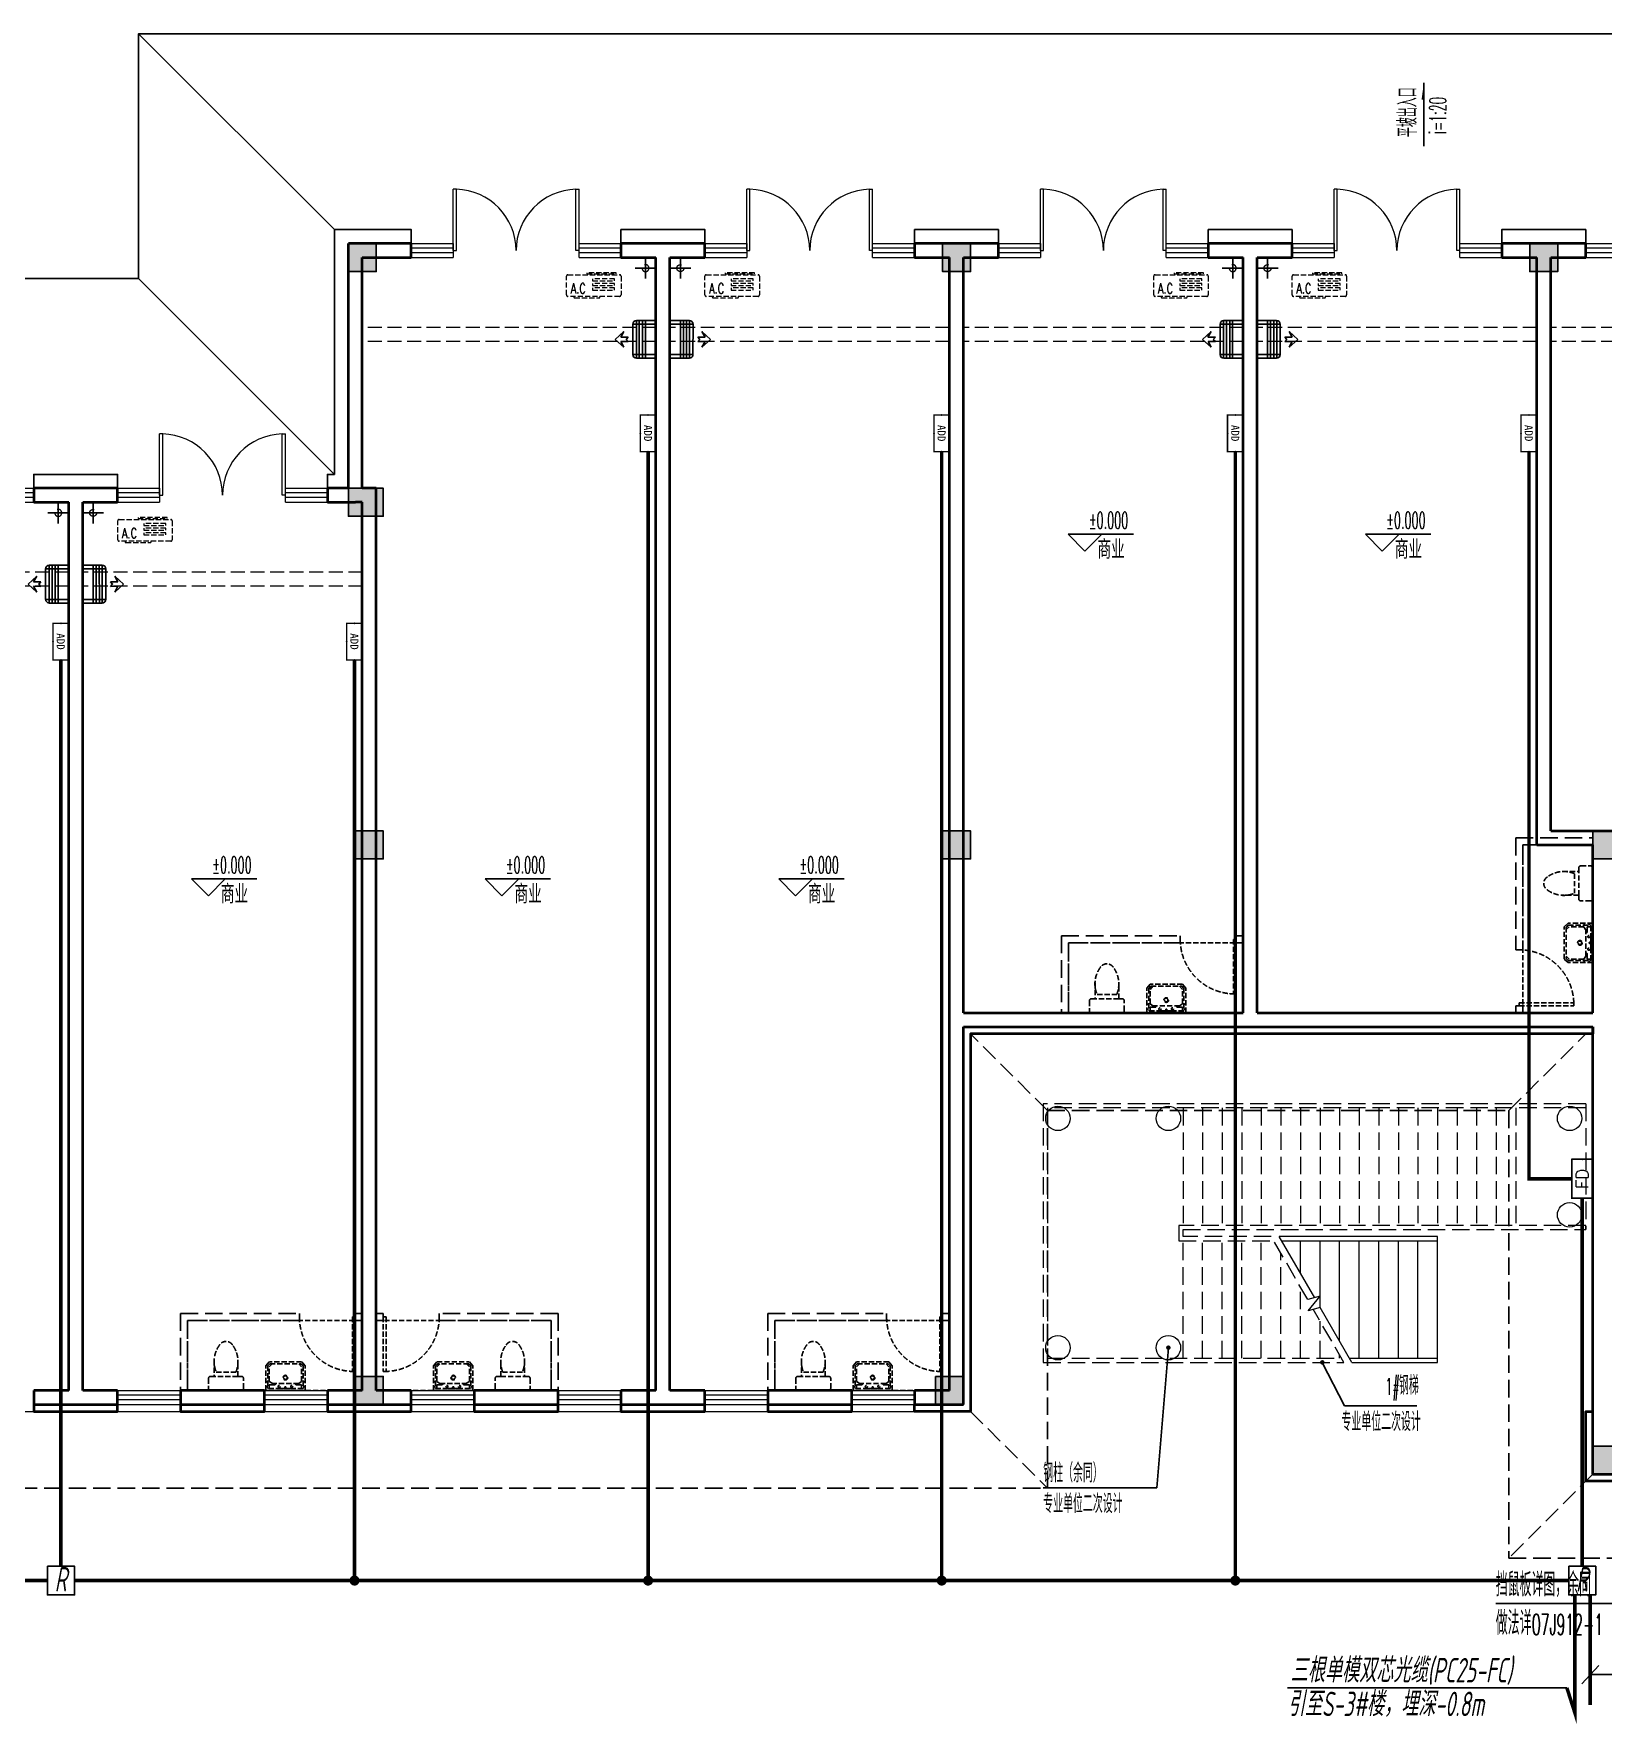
# Model space of a CAD drawing. Extents: x -24105 to 1725648, y 165513 to 982828.
# Drawn here: x 154077 to 176527, y 365276 to 389450 of the extents above; entities that cross this region are included whole.
import ezdxf
from ezdxf.enums import TextEntityAlignment as Align

# ---------------------------------------------------------------- set-up
doc = ezdxf.new("R2010")
doc.units = 0
doc.header["$LTSCALE"] = 1000
doc.header["$MEASUREMENT"] = 0
doc.linetypes.add('__DASH', pattern=[0.35, 0.25, -0.1])
doc.linetypes.add('DASH', pattern=[0.35, 0.25, -0.1])
for name, color, linetype in [('!!DIM-动力', 7, 'Continuous'), ('!!电气', 1, 'Continuous'), ('A-AC', 8, 'Continuous'), ('A-DI-S(箭头)', 8, 'Continuous'), ('A-EQPM-MECH', 8, 'Continuous'), ('DIM-照明', 3, 'Continuous'), ('DIM_ELEV', 8, 'Continuous'), ('DIM_LEAD', 8, 'Continuous'), ('DIM_SYMB', 8, 'Continuous'), ('EQUIP-电视', 3, 'Continuous'), ('EQUIP-箱柜', 3, 'Continuous'), ('PUB_TEXT', 8, 'Continuous'), ('S-COLU-HATCH', 8, 'Continuous'), ('S-COLU-LINE1', 8, 'Continuous'), ('WIRE-控制', 4, 'DASH'), ('卫生间', 8, 'Continuous'), ('平面线脚', 8, 'Continuous'), ('机电标识类', 8, 'Continuous')]:
    doc.layers.add(name, color=color, linetype=linetype)
for name, color, linetype, lineweight in [('E_钢构雨棚', 8, 'Continuous', 18), ('WALL', 8, 'Continuous', 40), ('WINDOW', 8, 'Continuous', 15), ('平面-栏杆', 8, 'Continuous', 15), ('平面-看线', 8, 'Continuous', 15), ('平面-空调预留孔', 8, 'Continuous', 15), ('空调', 8, 'Continuous', 13)]:
    doc.layers.add(name, color=color, linetype=linetype, lineweight=lineweight)
doc.layers.add('审核', color=1, linetype='Continuous', plot=False)
doc.styles.add('_TCH_DIM', font='SIMPLEX.shx', dxfattribs={"width": 0.7, "bigfont": 'GBCBIG.shx'})
doc.styles.add('_TCH_LABEL', font='simhei.ttf')
doc.styles.add('_TEL_DIM', font='SIMPLEX', dxfattribs={"width": 0.8, "height": 3.5, "bigfont": 'HZTXT'})
doc.styles.add('HZTXT', font='gbeitc.shx', dxfattribs={"width": 0.8, "height": 400, "bigfont": 'hztxt.shx'})
doc.styles.get("Standard").update_dxf_attribs({"font": 'gbenor.shx', "bigfont": 'gbcbig.shx'})

# ---------------------------------------------------------------- blocks, each defined once
blk = doc.blocks.new('QER5Y5WE3')
for p, q in [((-194, 188), (-1, 388)), ((72, 389), (-156, 153)), ((292, -73), (-90, 296)), ((321, -43), (-61, 326)), ((360, -17), (-29, 359)), ((389, 14), (0, 389)), ((72, 389), (387, 86)), ((236, 408), (404, 419)), ((326, 383), (236, 408)), ((326, 383), (253, 308)), ((297, 307), (253, 308)), ((299, 264), (297, 307)), ((372, 340), (299, 264)), ((399, 251), (372, 340)), ((399, 251), (404, 419)), ((194, -188), (-194, 188)), ((387, 86), (159, -151)), ((388, 13), (194, -188))]:
    blk.add_line(p, q)
for centre, start, end in [((36, 352), 46.0154, 136.0154), ((351, 49), 316.0154, 46.0154)]:
    blk.add_arc(centre, 51.3, start, end)
blk = doc.blocks.new('GSDFD')
at = {"layer": '机电标识类', "color": 250, "linetype": 'DASH', "ltscale": 400}
for p, q in [((14683876, 6457939), (14683876, 6458239)), ((14683726, 6458089), (14684026, 6458089))]:
    blk.add_line(p, q, dxfattribs=at)
at = {"layer": '空调', "color": 1, "linetype": 'DASH'}
blk.add_circle((14683876, 6458089), 50, dxfattribs=at)
blk = doc.blocks.new('gsergvr')
at = {"layer": '平面-空调预留孔', "linetype": 'DASH', "ltscale": 0.3}
for p, q in [((34075, 17176), (34075, 17166)), ((34448, 17166), (34448, 17176)), ((34085, 17156), (34438, 17156))]:
    blk.add_line(p, q, dxfattribs=at)
blk.add_lwpolyline([(34729, 17176), (33989, 17176, -0.414214), (33969, 17196), (33969, 17466, -0.414214), (33989, 17486), (34729, 17486, -0.414214), (34749, 17466), (34749, 17196, -0.414214)], format="xyb", close=True, dxfattribs=at)
for points in [[(34679, 17515), (34260, 17515), (34260, 17500), (34679, 17500)], [(34658, 17428), (34343, 17428), (34343, 17399), (34658, 17399)], [(34658, 17362), (34343, 17362), (34343, 17333), (34658, 17333)], [(34658, 17296), (34343, 17296), (34343, 17267), (34658, 17267)]]:
    blk.add_lwpolyline(points, close=True, dxfattribs=at)
for centre, start, end in [((34085, 17166), 180, 270), ((34438, 17166), 270, 0)]:
    blk.add_arc(centre, 10, start, end, dxfattribs=at)
at = {"layer": '平面-空调预留孔', "linetype": 'DASH', "ltscale": 0.3, "style": '_TCH_DIM', "width": 0.705882}
blk.add_text('A.C', height=146.9, dxfattribs=at).set_placement((34028, 17216))
blk = doc.blocks.new('1241241')
at = {"layer": '审核', "color": 251, "linetype": '__DASH'}
for p, q in [((1100, 2600), (0, 2600)), ((0, 2500), (0, 2600)), ((1000, 2500), (0, 2500)), ((1000, 2500), (1000, 900)), ((1100, 2600), (1100, 900)), ((1100, 900), (1000, 900)), ((1000, 100), (1000, 100)), ((1100, 100), (1000, 100)), ((1100, 100), (1000, 100)), ((1000, 100), (1000, 0)), ((1100, 100), (1000, 100)), ((1100, 0), (1000, 0)), ((1100, 100), (1100, 100)), ((1100, 100), (1100, 0))]:
    blk.add_line(p, q, dxfattribs=at)
at = {"layer": '审核', "color": 251, "linetype": '__DASH', "ltscale": 0.3}
for p, q in [((170, 2200), (30, 2200)), ((0, 2170), (0, 1730)), ((200, 2119), (200, 2170)), ((200, 1780), (200, 2119)), ((430, 2119), (200, 2119)), ((260, 2089), (260, 1810)), ((30, 1700), (170, 1700)), ((200, 1730), (200, 1780)), ((200, 1780), (430, 1780)), ((0, 1379), (350, 1379)), ((0, 819), (0, 1379)), ((349, 1351), (26, 1351)), ((26, 848), (26, 1351)), ((26, 1331), (79, 1331)), ((51, 1379), (51, 1352)), ((79, 1331), (79, 1253)), ((84, 1248), (100, 1248)), ((100, 909), (100, 1289)), ((101, 1291), (127, 1331)), ((123, 1380), (123, 1352)), ((127, 1331), (335, 1331)), ((335, 1331), (381, 1290)), ((381, 1321), (349, 1351)), ((350, 1379), (410, 1329)), ((381, 1321), (381, 878)), ((410, 869), (410, 1329)), ((26, 1010), (26, 1190)), ((26, 1100), (26, 1010)), ((0, 819), (350, 819)), ((26, 868), (79, 868)), ((349, 848), (26, 848)), ((51, 822), (51, 848)), ((79, 868), (79, 945)), ((84, 950), (100, 950)), ((100, 909), (127, 868)), ((123, 820), (123, 848)), ((127, 868), (335, 868)), ((335, 868), (381, 909)), ((381, 878), (349, 848)), ((350, 819), (410, 869)), ((1100, 900), (1000, 900)), ((270, 100), (270, 140)), ((1050, 140), (270, 140)), ((1050, 100), (270, 100)), ((1100, 100), (1000, 100)), ((1050, 100), (1050, 140))]:
    blk.add_line(p, q, dxfattribs=at)
blk.add_lwpolyline([(1000, 0), (0, 0), (0, 2500), (1000, 2500)], close=True, dxfattribs=at)
for centre, radius in [((44, 1100), 8), ((54, 1190), 15), ((56, 1010), 15), ((182, 1100), 33.1), ((182, 1100), 24.9)]:
    blk.add_circle(centre, radius, dxfattribs=at)
for centre, radius, start, end in [((30, 2170), 30, 90, 180), ((170, 2170), 30, 0, 90), ((413, 1722), 398, 53.3619, 112.5495), ((590, 1950), 110, 303.4509, 56.5491), ((30, 1730), 30, 180, 270), ((170, 1730), 30, 270, 0), ((413, 2177), 398, 247.4505, 306.6381), ((84, 1253), 5, 180, 270), ((105, 1289), 5, 147.2444, 180), ((84, 945), 5, 90, 180), ((1050, 120), 780, 90, 178.5307)]:
    blk.add_arc(centre, radius, start, end, dxfattribs=at)
blk = doc.blocks.new('12141')
at = {"layer": '审核', "color": 251, "linetype": '__DASH'}
for p, q in [((-1100, 2500), (0, 2500)), ((-1100, 2500), (-1100, 900)), ((0, 2500), (0, 2400)), ((-1000, 2400), (0, 2400)), ((-1000, 2400), (-1000, 900)), ((-1000, 900), (-1100, 900)), ((-1100, 100), (-1100, 100)), ((-1000, 100), (-1100, 100)), ((-1000, 100), (-1100, 100)), ((-1100, 100), (-1100, 0)), ((-1000, 100), (-1100, 100)), ((-1000, 0), (-1100, 0)), ((-1000, 100), (-1000, 100)), ((-1000, 100), (-1000, 0))]:
    blk.add_line(p, q, dxfattribs=at)
at = {"layer": '审核', "color": 251, "linetype": '__DASH', "ltscale": 0.3}
for p, q in [((-430, 2019), (-200, 2019)), ((-260, 1989), (-260, 1710)), ((-200, 2019), (-200, 2070)), ((-200, 1680), (-200, 2019)), ((-170, 2100), (-30, 2100)), ((0, 2070), (0, 1630)), ((-200, 1680), (-430, 1680)), ((-200, 1630), (-200, 1680)), ((-30, 1600), (-170, 1600)), ((-350, 1279), (-410, 1229)), ((-410, 769), (-410, 1229)), ((-381, 1221), (-349, 1251)), ((-335, 1231), (-381, 1190)), ((-381, 1221), (-381, 778)), ((0, 1279), (-350, 1279)), ((-349, 1251), (-26, 1251)), ((-127, 1231), (-335, 1231)), ((-101, 1191), (-127, 1231)), ((-123, 1280), (-123, 1252)), ((-26, 1231), (-79, 1231)), ((-79, 1231), (-79, 1153)), ((-51, 1279), (-51, 1252)), ((-26, 748), (-26, 1251)), ((0, 719), (0, 1279)), ((-100, 809), (-100, 1189)), ((-84, 1148), (-100, 1148)), ((-26, 910), (-26, 1090)), ((-26, 1000), (-26, 910)), ((-1100, 900), (-1000, 900)), ((-350, 719), (-410, 769)), ((-335, 768), (-381, 809)), ((-381, 778), (-349, 748)), ((-349, 748), (-26, 748)), ((-127, 768), (-335, 768)), ((-100, 809), (-127, 768)), ((-123, 720), (-123, 748)), ((-84, 850), (-100, 850)), ((-79, 768), (-79, 845)), ((-26, 768), (-79, 768)), ((-51, 722), (-51, 748)), ((0, 719), (-350, 719)), ((-1100, 100), (-1000, 100)), ((-1050, 100), (-1050, 140)), ((-1050, 140), (-270, 140)), ((-1050, 100), (-270, 100)), ((-270, 100), (-270, 140))]:
    blk.add_line(p, q, dxfattribs=at)
blk.add_lwpolyline([(-1000, 0), (0, 0), (0, 2400), (-1000, 2400)], close=True, dxfattribs=at)
for centre, radius in [((-182, 1000), 33.1), ((-182, 1000), 24.9), ((-54, 1090), 15), ((-44, 1000), 8), ((-56, 910), 15)]:
    blk.add_circle(centre, radius, dxfattribs=at)
for centre, radius, start, end in [((-590, 1850), 110, 123.4509, 236.5491), ((-413, 1622), 398, 67.4505, 126.6381), ((-170, 2070), 30, 90, 180), ((-30, 2070), 30, 0, 90), ((-413, 2077), 398, 233.3619, 292.5495), ((-170, 1630), 30, 180, 270), ((-30, 1630), 30, 270, 0), ((-105, 1189), 5, 0, 32.7556), ((-84, 1153), 5, 270, 0), ((-1050, 120), 780, 1.4693, 90), ((-84, 845), 5, 0, 90)]:
    blk.add_arc(centre, radius, start, end, dxfattribs=at)
blk = doc.blocks.new('12431231')
at = {"layer": 'S-COLU-HATCH'}
h = blk.add_hatch(color=256, dxfattribs=at)
h.dxf.hatch_style = 1
h.paths.add_polyline_path([(-34000, 17600), (-33600, 17600), (-33600, 17200), (-34000, 17200)])
h = blk.add_hatch(color=256, dxfattribs=at)
h.dxf.hatch_style = 1
h.paths.add_polyline_path([(-25500, 17600), (-25100, 17600), (-25100, 17200), (-25500, 17200)])
h = blk.add_hatch(color=256, dxfattribs=at)
h.dxf.hatch_style = 1
h.paths.add_polyline_path([(-17100, 17600), (-16700, 17600), (-16700, 17200), (-17100, 17200)])
h = blk.add_hatch(color=256, dxfattribs=at)
h.dxf.hatch_style = 1
h.paths.add_polyline_path([(-34000, 14100), (-33500, 14100), (-33500, 13700), (-34000, 13700)])
h = blk.add_hatch(color=256, dxfattribs=at)
h.dxf.hatch_style = 1
h.paths.add_polyline_path([(-33900, 9200), (-33500, 9200), (-33500, 8800), (-33900, 8800)])
h = blk.add_hatch(color=256, dxfattribs=at)
h.dxf.hatch_style = 1
h.paths.add_polyline_path([(-25500, 9200), (-25100, 9200), (-25100, 8800), (-25500, 8800)])
h = blk.add_hatch(color=256, dxfattribs=at)
h.dxf.hatch_style = 1
h.paths.add_polyline_path([(-16200, 9200), (-15800, 9200), (-15800, 8800), (-16200, 8800)])
h = blk.add_hatch(color=256, dxfattribs=at)
h.dxf.hatch_style = 1
h.paths.add_polyline_path([(-33900, 1400), (-33500, 1400), (-33500, 1000), (-33900, 1000)])
h = blk.add_hatch(color=256, dxfattribs=at)
h.dxf.hatch_style = 1
h.paths.add_polyline_path([(-25600, 1400), (-25200, 1400), (-25200, 1000), (-25600, 1000)])
h = blk.add_hatch(color=256, dxfattribs=at)
h.dxf.hatch_style = 1
h.paths.add_polyline_path([(-16200, 400), (-15800, 400), (-15800, 0), (-16200, 0)])
at = {"layer": 'S-COLU-LINE1'}
for points in [[(-34000, 17600), (-33600, 17600), (-33600, 17200), (-34000, 17200)], [(-25500, 17600), (-25100, 17600), (-25100, 17200), (-25500, 17200)], [(-17100, 17600), (-16700, 17600), (-16700, 17200), (-17100, 17200)], [(-34000, 14100), (-33500, 14100), (-33500, 13700), (-34000, 13700)], [(-33900, 9200), (-33500, 9200), (-33500, 8800), (-33900, 8800)], [(-25500, 9200), (-25100, 9200), (-25100, 8800), (-25500, 8800)], [(-16200, 9200), (-15800, 9200), (-15800, 8800), (-16200, 8800)], [(-33900, 1400), (-33500, 1400), (-33500, 1000), (-33900, 1000)], [(-25600, 1400), (-25200, 1400), (-25200, 1000), (-25600, 1000)], [(-16200, 400), (-15800, 400), (-15800, 0), (-16200, 0)]]:
    blk.add_lwpolyline(points, close=True, dxfattribs=at)
blk = doc.blocks.new('$WINLIB2D$00000001')
at = {"color": 0}
for points in [[(-0.5, 0.5), (-0.5, -0.5)], [(-0.5, 0.5), (0.5, 0.5)], [(0.5, -0.5), (0.5, 0.5)], [(0.5, 0.167), (-0.5, 0.167)], [(0.5, -0.167), (-0.5, -0.167)], [(-0.5, -0.5), (0.5, -0.5)]]:
    blk.add_lwpolyline(points, dxfattribs=at)
blk = doc.blocks.new('$DorLib2D$00000002')
for p, q in [((-0.5, 0), (-0.5, 0.4875)), ((-0.475, 0.4875), (-0.5, 0.4875)), ((-0.475, 0), (-0.475, 0.4875)), ((0.475, 0), (0.475, 0.4875)), ((0.475, 0.4875), (0.5, 0.4875)), ((0.5, 0), (0.5, 0.4875)), ((-0.5, 0), (-0.475, 0)), ((0.5, 0), (0.475, 0))]:
    blk.add_line(p, q)
at = {"lineweight": 13}
for centre, start, end in [((-0.4875, 0), 0, 88.53072), ((0.4875, 0), 91.46928, 180)]:
    blk.add_arc(centre, 0.4875, start, end, dxfattribs=at)
blk = doc.blocks.new('ASDASFDAHHH')
at = {"layer": 'DIM_SYMB'}
blk.add_hatch(color=8, dxfattribs=at).paths.add_polyline_path([(1520392.6, 1157356.4), (1520392.6, 1157116.4), (1520360.6, 1157116.4)])
at = {"layer": 'A-DI-S(箭头)', "color": 8}
blk.add_lwpolyline([(1520587.9, 1139956.1, 0, 0, 0), (1519147.9, 1139956.1, 64, 0, 0), (1518907.9, 1139956.1, 0, 0, 0)], format="xyseb", dxfattribs=at)
at = {"layer": 'A-EQPM-MECH', "color": 8}
for points in [[(1484007.9, 1151756.1), (1484007.9, 1154556.1), (1502007.9, 1154556.1), (1502007.9, 1158056.1), (1539007.9, 1158056.1), (1539007.9, 1155256.1)], [(1502007.9, 1158056.1), (1504807.9, 1155256.1)], [(1502007.9, 1154556.1), (1504807.9, 1151756.1)]]:
    blk.add_lwpolyline(points, dxfattribs=at)
at = {"layer": 'DIM_ELEV', "color": 8}
for p, q in [((1515544.9, 1150659.4), (1515304.9, 1150899.4)), ((1515304.9, 1150899.4), (1516240.2, 1150899.4)), ((1515544.9, 1150659.4), (1515784.9, 1150899.4)), ((1519798.7, 1150659.4), (1519558.7, 1150899.4)), ((1519558.7, 1150899.4), (1520494, 1150899.4)), ((1519798.7, 1150659.4), (1520038.7, 1150899.4)), ((1503005.2, 1145730.6), (1502765.2, 1145970.6)), ((1502765.2, 1145970.6), (1503700.5, 1145970.6)), ((1503005.2, 1145730.6), (1503245.2, 1145970.6)), ((1507205.2, 1145730.6), (1506965.2, 1145970.6)), ((1506965.2, 1145970.6), (1507900.5, 1145970.6)), ((1507205.2, 1145730.6), (1507445.2, 1145970.6)), ((1511405.2, 1145730.6), (1511165.2, 1145970.6)), ((1511165.2, 1145970.6), (1512100.5, 1145970.6)), ((1511405.2, 1145730.6), (1511645.2, 1145970.6))]:
    blk.add_line(p, q, dxfattribs=at)
at = {"layer": 'DIM_LEAD', "color": 8}
for p, q in [((1516737.9, 1139266.1), (1516575, 1137260.9)), ((1518940.4, 1139056.1), (1519258.7, 1138433.3)), ((1519258.7, 1138433.3), (1520290.8, 1138433.3)), ((1516575, 1137260.9), (1514948.6, 1137260.9)), ((1524277, 1135609.3), (1521421.6, 1135609.3))]:
    blk.add_line(p, q, dxfattribs=at)
at = {"layer": 'DIM_LEAD', "color": 8, "const_width": 32}
for points in [[(1516739.2, 1139282.1, 1), (1516736.7, 1139250.2, 1)], [(1518933.1, 1139070.4, 1), (1518947.7, 1139041.9, 1)]]:
    blk.add_lwpolyline(points, format="xyb", close=True, dxfattribs=at)
at = {"layer": 'DIM_SYMB', "color": 8}
blk.add_lwpolyline([(1520392.6, 1156448.2), (1520392.6, 1157356.4)], dxfattribs=at)
at = {"layer": 'E_钢构雨棚', "color": 8}
for centre in [(1515157.9, 1142546.1), (1516737.9, 1142546.1), (1522477.9, 1142546.1), (1522477.9, 1141166.1), (1515157.9, 1139266.1), (1516737.9, 1139266.1)]:
    blk.add_circle(centre, 175, dxfattribs=at)
at = {"layer": 'WALL', "color": 8}
for p, q in [((1505007.9, 1151556.1), (1505007.9, 1155056.1)), ((1505907.9, 1155056.1), (1505007.9, 1155056.1)), ((1505907.9, 1154856.1), (1505907.9, 1155056.1)), ((1509507.9, 1155056.1), (1508907.9, 1155056.1)), ((1508907.9, 1155056.1), (1508907.9, 1154856.1)), ((1510107.9, 1155056.1), (1509507.9, 1155056.1)), ((1510107.9, 1154856.1), (1510107.9, 1155056.1)), ((1513707.9, 1155056.1), (1513107.9, 1155056.1)), ((1513107.9, 1155056.1), (1513107.9, 1154856.1)), ((1514307.9, 1155056.1), (1513707.9, 1155056.1)), ((1514307.9, 1154856.1), (1514307.9, 1155056.1)), ((1517907.9, 1155056.1), (1517307.9, 1155056.1)), ((1517307.9, 1155056.1), (1517307.9, 1154856.1)), ((1518507.9, 1155056.1), (1517907.9, 1155056.1)), ((1518507.9, 1154856.1), (1518507.9, 1155056.1)), ((1522107.9, 1155056.1), (1521507.9, 1155056.1)), ((1521507.9, 1155056.1), (1521507.9, 1154856.1)), ((1522707.9, 1155056.1), (1522107.9, 1155056.1)), ((1522707.9, 1154856.1), (1522707.9, 1155056.1)), ((1505207.9, 1151556.1), (1505207.9, 1154856.1)), ((1505207.9, 1154856.1), (1505907.9, 1154856.1)), ((1508907.9, 1154856.1), (1509407.9, 1154856.1)), ((1509407.9, 1138656.1), (1509407.9, 1154856.1)), ((1509607.9, 1138656.1), (1509607.9, 1154856.1)), ((1509607.9, 1154856.1), (1510107.9, 1154856.1)), ((1513107.9, 1154856.1), (1513607.9, 1154856.1)), ((1513607.9, 1143956.1), (1513607.9, 1154856.1)), ((1513807.9, 1154856.1), (1514307.9, 1154856.1)), ((1513807.9, 1144056.1), (1513807.9, 1154856.1)), ((1517307.9, 1154856.1), (1517807.9, 1154856.1)), ((1517807.9, 1144056.1), (1517807.9, 1154856.1)), ((1518007.9, 1154856.1), (1518507.9, 1154856.1)), ((1518007.9, 1144056.1), (1518007.9, 1154856.1)), ((1521507.9, 1154856.1), (1522007.9, 1154856.1)), ((1522007.9, 1146456.1), (1522007.9, 1154856.1)), ((1522207.9, 1154856.1), (1522707.9, 1154856.1)), ((1522207.9, 1146656.1), (1522207.9, 1154856.1)), ((1501107.9, 1151556.1), (1500507.9, 1151556.1)), ((1500507.9, 1151556.1), (1500507.9, 1151356.1)), ((1501707.9, 1151556.1), (1501107.9, 1151556.1)), ((1501707.9, 1151356.1), (1501707.9, 1151556.1)), ((1505007.9, 1151556.1), (1504707.9, 1151556.1)), ((1504707.9, 1151556.1), (1504707.9, 1151356.1)), ((1505407.9, 1151556.1), (1505207.9, 1151556.1)), ((1505407.9, 1138656.1), (1505407.9, 1151556.1)), ((1500507.9, 1151356.1), (1501007.9, 1151356.1)), ((1501007.9, 1138656.1), (1501007.9, 1151356.1)), ((1501207.9, 1138656.1), (1501207.9, 1151356.1)), ((1501207.9, 1151356.1), (1501707.9, 1151356.1)), ((1504707.9, 1151356.1), (1505107.9, 1151356.1)), ((1505207.9, 1151356.1), (1505107.9, 1151356.1)), ((1505207.9, 1138656.1), (1505207.9, 1151356.1)), ((1522207.9, 1146656.1), (1522907.9, 1146656.1)), ((1522907.9, 1146656.1), (1526207.9, 1146656.1)), ((1522007.9, 1146456.1), (1522807.9, 1146456.1)), ((1522807.9, 1144056.1), (1522807.9, 1146456.1)), ((1513607.9, 1138656.1), (1513607.9, 1143956.1)), ((1513807.9, 1144056.1), (1517807.9, 1144056.1)), ((1518007.9, 1144056.1), (1522807.9, 1144056.1)), ((1513807.9, 1138456.1), (1513807.9, 1143856.1)), ((1513807.9, 1143856.1), (1517907.9, 1143856.1)), ((1517907.9, 1143856.1), (1522807.9, 1143856.1)), ((1522807.9, 1137456.1), (1522807.9, 1143856.1)), ((1501007.9, 1138656.1), (1500507.9, 1138656.1)), ((1500507.9, 1138656.1), (1500507.9, 1138456.1)), ((1501707.9, 1138656.1), (1501207.9, 1138656.1)), ((1501707.9, 1138456.1), (1501707.9, 1138656.1)), ((1503807.9, 1138656.1), (1502607.9, 1138656.1)), ((1502607.9, 1138656.1), (1502607.9, 1138456.1)), ((1503807.9, 1138456.1), (1503807.9, 1138656.1)), ((1505207.9, 1138656.1), (1504707.9, 1138656.1)), ((1504707.9, 1138656.1), (1504707.9, 1138456.1)), ((1505907.9, 1138656.1), (1505407.9, 1138656.1)), ((1505907.9, 1138456.1), (1505907.9, 1138656.1)), ((1508007.9, 1138656.1), (1506807.9, 1138656.1)), ((1506807.9, 1138656.1), (1506807.9, 1138456.1)), ((1508007.9, 1138456.1), (1508007.9, 1138656.1)), ((1509407.9, 1138656.1), (1508907.9, 1138656.1)), ((1508907.9, 1138656.1), (1508907.9, 1138456.1)), ((1510107.9, 1138656.1), (1509607.9, 1138656.1)), ((1510107.9, 1138456.1), (1510107.9, 1138656.1)), ((1512207.9, 1138656.1), (1511007.9, 1138656.1)), ((1511007.9, 1138656.1), (1511007.9, 1138456.1)), ((1512207.9, 1138456.1), (1512207.9, 1138656.1)), ((1513607.9, 1138656.1), (1513107.9, 1138656.1)), ((1513107.9, 1138656.1), (1513107.9, 1138456.1)), ((1500507.9, 1138456.1), (1501107.9, 1138456.1)), ((1501107.9, 1138456.1), (1501707.9, 1138456.1)), ((1502607.9, 1138456.1), (1503807.9, 1138456.1)), ((1504707.9, 1138456.1), (1505307.9, 1138456.1)), ((1505307.9, 1138456.1), (1505907.9, 1138456.1)), ((1506807.9, 1138456.1), (1508007.9, 1138456.1)), ((1508907.9, 1138456.1), (1509507.9, 1138456.1)), ((1509507.9, 1138456.1), (1510107.9, 1138456.1)), ((1511007.9, 1138456.1), (1512207.9, 1138456.1)), ((1513107.9, 1138456.1), (1513807.9, 1138456.1)), ((1522807.9, 1137456.1), (1524207.9, 1137456.1))]:
    blk.add_line(p, q, dxfattribs=at)
for points in [[(1522807.9, 1143856.1), (1522807.9, 1143756.1), (1513907.9, 1143756.1), (1513907.9, 1138356.1), (1513107.9, 1138356.1), (1513107.9, 1138456.1)], [(1500507.9, 1138456.1), (1500507.9, 1138356.1), (1501707.9, 1138356.1), (1501707.9, 1138456.1)], [(1502607.9, 1138456.1), (1502607.9, 1138356.1), (1503807.9, 1138356.1), (1503807.9, 1138456.1)], [(1504707.9, 1138456.1), (1504707.9, 1138356.1), (1505907.9, 1138356.1), (1505907.9, 1138456.1)], [(1506807.9, 1138456.1), (1506807.9, 1138356.1), (1508007.9, 1138356.1), (1508007.9, 1138456.1)], [(1508907.9, 1138456.1), (1508907.9, 1138356.1), (1510107.9, 1138356.1), (1510107.9, 1138456.1)], [(1511007.9, 1138456.1), (1511007.9, 1138356.1), (1512207.9, 1138356.1), (1512207.9, 1138456.1)], [(1523707.9, 1137456.1), (1523707.9, 1137356.1), (1522707.9, 1137356.1), (1522707.9, 1138356.1), (1522807.9, 1138356.1)]]:
    blk.add_lwpolyline(points, dxfattribs=at)
at = {"layer": '卫生间', "color": 8, "linetype": 'DASH'}
for points in [[(1484007.9, 1152756.1), (1482807.9, 1152756.1), (1482807.9, 1137256.1), (1515007.9, 1137256.1), (1515007.9, 1142656.1), (1521607.9, 1142656.1), (1521607.9, 1136256.1), (1523707.9, 1136256.1)], [(1515007.9, 1142656.1), (1513907.9, 1143756.1)], [(1521607.9, 1142656.1), (1522707.9, 1143756.1)], [(1513907.9, 1138356.1), (1515007.9, 1137256.1)], [(1522807.9, 1137456.1), (1521607.9, 1136256.1)]]:
    blk.add_lwpolyline(points, dxfattribs=at)
at = {"layer": '平面-栏杆', "color": 8, "linetype": '__DASH'}
for p, q in [((1516947.9, 1142696.1), (1516947.9, 1141016.1)), ((1517227.9, 1142696.1), (1517227.9, 1141016.1)), ((1517507.9, 1142696.1), (1517507.9, 1141016.1)), ((1517787.9, 1142696.1), (1517787.9, 1141016.1)), ((1518067.9, 1142696.1), (1518067.9, 1141016.1)), ((1518347.9, 1142696.1), (1518347.9, 1141016.1)), ((1518627.9, 1142696.1), (1518627.9, 1141016.1)), ((1518907.9, 1142696.1), (1518907.9, 1141016.1)), ((1519187.9, 1142696.1), (1519187.9, 1141016.1)), ((1519467.9, 1142696.1), (1519467.9, 1141016.1)), ((1519747.9, 1142696.1), (1519747.9, 1141016.1)), ((1520027.9, 1142696.1), (1520027.9, 1141016.1)), ((1520307.9, 1142696.1), (1520307.9, 1141016.1)), ((1520587.9, 1142696.1), (1520587.9, 1141016.1)), ((1520867.9, 1142696.1), (1520867.9, 1141016.1)), ((1521147.9, 1142696.1), (1521147.9, 1141016.1)), ((1521427.9, 1142696.1), (1521427.9, 1141016.1)), ((1521707.9, 1142696.1), (1521707.9, 1141016.1)), ((1516947.9, 1139116.1), (1516947.9, 1140796.1)), ((1517227.9, 1139116.1), (1517227.9, 1140796.1)), ((1517507.9, 1139116.1), (1517507.9, 1140796.1)), ((1517787.9, 1139116.1), (1517787.9, 1140796.1)), ((1518067.9, 1139116.1), (1518067.9, 1140796.1)), ((1518731.2, 1139953.3), (1518209.9, 1140856.1)), ((1518347.9, 1139116.1), (1518347.9, 1140617.1)), ((1518627.9, 1139116.1), (1518627.9, 1140132.1)), ((1519249.2, 1139056.1), (1518811.1, 1139814.9)), ((1518907.9, 1139116.1), (1518907.9, 1139647.1)), ((1519187.9, 1139116.1), (1519187.9, 1139162.2))]:
    blk.add_line(p, q, dxfattribs=at)
at = {"layer": '平面-栏杆', "color": 8}
for p, q in [((1518831.2, 1139980.1), (1518325.4, 1140856.1)), ((1518627.9, 1140332.1), (1518627.9, 1140796.1)), ((1518907.9, 1139840.9), (1518907.9, 1140796.1)), ((1519187.9, 1139362.2), (1519187.9, 1140796.1)), ((1519467.9, 1139116.1), (1519467.9, 1140796.1)), ((1519747.9, 1139116.1), (1519747.9, 1140796.1)), ((1520027.9, 1139116.1), (1520027.9, 1140796.1)), ((1520307.9, 1139116.1), (1520307.9, 1140796.1)), ((1520587.9, 1139056.1), (1520587.9, 1140856.1)), ((1518911.6, 1140001.6), (1518731.2, 1139953.3)), ((1518738.7, 1139795.6), (1518911.6, 1140001.6)), ((1518911.1, 1139841.7), (1518738.7, 1139795.6)), ((1519364.6, 1139056.1), (1518911.1, 1139841.7))]:
    blk.add_line(p, q, dxfattribs=at)
at = {"layer": '平面-栏杆', "color": 8, "linetype": '__DASH'}
for points in [[(1522707.9, 1142756.1), (1514947.9, 1142756.1), (1514947.9, 1139056.1), (1519249.2, 1139056.1)], [(1522707.9, 1142756.1), (1522707.9, 1140956.1)], [(1522707.9, 1142696.1), (1515007.9, 1142696.1), (1515007.9, 1139116.1), (1519214.5, 1139116.1)], [(1518209.9, 1140856.1), (1516947.9, 1140856.1), (1516947.9, 1140956.1), (1522707.9, 1140956.1), (1522707.9, 1141016.1), (1516887.9, 1141016.1), (1516887.9, 1140856.1), (1516887.9, 1140796.1), (1518244.6, 1140796.1)]]:
    blk.add_lwpolyline(points, dxfattribs=at)
at = {"layer": '平面-栏杆', "color": 8}
for points in [[(1520587.9, 1140856.1), (1518325.4, 1140856.1)], [(1518360, 1140796.1), (1520587.9, 1140796.1)], [(1519330, 1139116.1), (1520587.9, 1139116.1)], [(1519364.6, 1139056.1), (1520587.9, 1139056.1)]]:
    blk.add_lwpolyline(points, dxfattribs=at)
at = {"layer": '平面-看线', "color": 8, "linetype": 'DASH', "ltscale": 0.8}
for points in [[(1509407.9, 1153856.6), (1505207.9, 1153856.6)], [(1513607.9, 1153856.6), (1509607.9, 1153856.6)], [(1517807.9, 1153856.6), (1513807.9, 1153856.6)], [(1522007.9, 1153856.6), (1518007.9, 1153856.6)], [(1526207.9, 1153856.6), (1522207.9, 1153856.6)], [(1509407.9, 1153656.6), (1505207.9, 1153656.6)], [(1513607.9, 1153656.6), (1509607.9, 1153656.6)], [(1517807.9, 1153656.6), (1513807.9, 1153656.6)], [(1522007.9, 1153656.6), (1518007.9, 1153656.6)], [(1526207.9, 1153656.6), (1522207.9, 1153656.6)], [(1501007.9, 1150356.6), (1497007.9, 1150356.6)], [(1505207.9, 1150356.6), (1501207.9, 1150356.6)], [(1501007.9, 1150156.6), (1497007.9, 1150156.6)], [(1505207.9, 1150156.6), (1501207.9, 1150156.6)]]:
    blk.add_lwpolyline(points, dxfattribs=at)
at = {"layer": '平面-看线', "color": 8}
for points in [[(1499607.9, 1138356.1), (1500507.9, 1138356.1)], [(1501707.9, 1138356.1), (1502607.9, 1138356.1)], [(1503807.9, 1138356.1), (1504707.9, 1138356.1)], [(1505907.9, 1138356.1), (1506807.9, 1138356.1)], [(1508007.9, 1138356.1), (1508907.9, 1138356.1)], [(1510107.9, 1138356.1), (1511007.9, 1138356.1)], [(1512207.9, 1138356.1), (1513107.9, 1138356.1)]]:
    blk.add_lwpolyline(points, dxfattribs=at)
at = {"layer": '平面线脚', "color": 8}
for points in [[(1505907.9, 1155056.1), (1505907.9, 1155256.1), (1504807.9, 1155256.1), (1504807.9, 1151756.1), (1504707.9, 1151756.1), (1504707.9, 1151556.1)], [(1510107.9, 1155056.1), (1510107.9, 1155256.1), (1508907.9, 1155256.1), (1508907.9, 1155056.1)], [(1514307.9, 1155056.1), (1514307.9, 1155256.1), (1513107.9, 1155256.1), (1513107.9, 1155056.1)], [(1518507.9, 1155056.1), (1518507.9, 1155256.1), (1517307.9, 1155256.1), (1517307.9, 1155056.1)], [(1522707.9, 1155056.1), (1522707.9, 1155256.1), (1521507.9, 1155256.1), (1521507.9, 1155056.1)], [(1501707.9, 1151556.1), (1501707.9, 1151756.1), (1500507.9, 1151756.1), (1500507.9, 1151556.1)]]:
    blk.add_lwpolyline(points, dxfattribs=at)
at = {"color": 8, "xscale": -1}
for p in [(16193134.6, -5303383.8), (16201534.6, -5303383.8), (16184734.6, -5306883.8)]:
    blk.add_blockref('GSDFD', p, dxfattribs=at)
at = {"color": 8}
for name, p in [('GSDFD', (-13174118.7, -5303383.8)), ('GSDFD', (-13165718.7, -5303383.8)), ('GSDFD', (-13182518.7, -5306883.8)), ('12141', (1522807.9, 1144056.1))]:
    blk.add_blockref(name, p, dxfattribs=at)
at = {"color": 8, "rotation": 90}
for p in [(1517807.9, 1144056.1), (1505207.9, 1138656.1), (1513607.9, 1138656.1)]:
    blk.add_blockref('1241241', p, dxfattribs=at)
at = {"color": 8, "xscale": -1, "rotation": 269.9999999999409}
blk.add_blockref('1241241', (1505407.9, 1138656.1), dxfattribs=at)
at = {"layer": 'A-AC', "color": 8, "linetype": 'ByBlock', "rotation": 133.9846063388433}
for p in [(1509407.9, 1153686.1), (1517807.9, 1153686.1), (1501007.9, 1150186.1)]:
    blk.add_blockref('QER5Y5WE3', p, dxfattribs=at)
at = {"layer": 'A-AC', "color": 8, "linetype": 'ByBlock', "xscale": -1, "rotation": 226.0153936611567}
for p in [(1509607.9, 1153686.1), (1518007.9, 1153686.1), (1501207.9, 1150186.1)]:
    blk.add_blockref('QER5Y5WE3', p, dxfattribs=at)
at = {"layer": 'S-COLU-LINE1', "color": 8}
blk.add_blockref('12431231', (1539007.9, 1137456.1), dxfattribs=at)
at = {"layer": 'WINDOW', "color": 8}
for name, p, xscale, yscale, zscale in [('$DorLib2D$00000002', (1507407.9, 1154956.1), 1800, 1800, 1800), ('$DorLib2D$00000002', (1515807.9, 1154956.1), 1800, 1800, 1800), ('$DorLib2D$00000002', (1520007.9, 1154956.1), 1800, 1800, 1800), ('$WINLIB2D$00000001', (1506207.9, 1154956.1), 600, -200, 600), ('$WINLIB2D$00000001', (1508607.9, 1154956.1), 600, -200, 600), ('$WINLIB2D$00000001', (1514607.9, 1154956.1), 600, -200, 600), ('$WINLIB2D$00000001', (1517007.9, 1154956.1), 600, -200, 600), ('$WINLIB2D$00000001', (1518807.9, 1154956.1), 600, -200, 600), ('$WINLIB2D$00000001', (1521207.9, 1154956.1), 600, -200, 600), ('$WINLIB2D$00000001', (1502157.9, 1138556.1), 900, 200, 900), ('$WINLIB2D$00000001', (1504257.9, 1138556.1), 900, 200, 900), ('$WINLIB2D$00000001', (1506357.9, 1138556.1), 900, 200, 900), ('$WINLIB2D$00000001', (1508457.9, 1138556.1), 900, 200, 900), ('$WINLIB2D$00000001', (1510557.9, 1138556.1), 900, 200, 900), ('$WINLIB2D$00000001', (1512657.9, 1138556.1), 900, 200, 900)]:
    blk.add_blockref(name, p, dxfattribs=dict(at, xscale=xscale, yscale=yscale, zscale=zscale))
for name, p, xscale, yscale, zscale, rotation in [('$DorLib2D$00000002', (1511607.9, 1154956.1), 1800, 1800, 1800, 3.176241243494985e-12), ('$WINLIB2D$00000001', (1510407.9, 1154956.1), 600, -200, 600, 3.176241243494985e-12), ('$WINLIB2D$00000001', (1512807.9, 1154956.1), 600, -200, 600, 3.176241243494985e-12), ('$WINLIB2D$00000001', (1523007.9, 1154956.1), 600, -200, 600, 3.176241243486709e-12), ('$DorLib2D$00000002', (1503207.9, 1151456.1), -1800, -1800, -1800, 179.9999999999666), ('$WINLIB2D$00000001', (1500207.9, 1151456.1), -600, 200, -600, 179.9999999999682), ('$WINLIB2D$00000001', (1502007.9, 1151456.1), -600, 200, -600, 179.9999999999666), ('$WINLIB2D$00000001', (1504407.9, 1151456.1), -600, 200, -600, 179.9999999999666)]:
    blk.add_blockref(name, p, dxfattribs=dict(at, xscale=xscale, yscale=yscale, zscale=zscale, rotation=rotation))
at = {"layer": '平面-空调预留孔', "color": 8}
for p in [(1474159.4, 1137124.9), (1476139.4, 1137124.9), (1482559.4, 1137124.9), (1484539.4, 1137124.9), (1467739.4, 1133624.9)]:
    blk.add_blockref('gsergvr', p, dxfattribs=at)
at = {"layer": 'PUB_TEXT', "color": 8, "style": '_TCH_DIM'}
for s, height, width, p in [('平坡出入口', 270.07, 0.7, (1520294.6, 1156580.1)), ('i=1:20', 238, 0.494118, (1520710.7, 1156625.1))]:
    blk.add_text(s, height=height, rotation=90, dxfattribs=dict(at, width=width)).set_placement(p)
for s, height, width, p in [('%%P0.000', 238, 0.494118, (1515600.2, 1150979.5)), ('%%P0.000', 238, 0.494118, (1519854, 1150979.5)), ('%%P0.000', 238, 0.494118, (1503060.5, 1146050.6)), ('%%P0.000', 238, 0.494118, (1507260.5, 1146050.6)), ('%%P0.000', 238, 0.494118, (1511460.5, 1146050.6)), ('1#', 238, 0.494118, (1519840.4, 1138592.7)), ('钢梯', 270.07, 0.7, (1520036.4, 1138592.7)), ('专业单位二次设计', 270.07, 0.7, (1519214.9, 1138073.2)), ('钢柱（余同）', 270.07, 0.7, (1514948.6, 1137341)), ('专业单位二次设计', 270.07, 0.7, (1514948.6, 1136900.9)), ('挡鼠板详图，余同', 337.59, 0.7, (1521421.6, 1135709.4)), ('做法详', 337.59, 0.7, (1521421.6, 1135159.2)), ('07J912-1', 297.5, 0.494118, (1521937.6, 1135159.2))]:
    blk.add_text(s, height=height, dxfattribs=dict(at, width=width)).set_placement(p)
at = {"layer": 'PUB_TEXT', "color": 8}
for p in [(1515724, 1150547.7), (1519977.9, 1150547.7), (1503184.4, 1145618.9), (1507384.4, 1145618.9), (1511584.4, 1145618.9)]:
    blk.add_text('商业', height=270.07, dxfattribs=at).set_placement(p)
blk = doc.blocks.new('$equip$00003033')
for p, q in [((0.65, 0.7), (-0.65, 0.7)), ((-0.65, 0.7), (-0.65, 0)), ((0.65, 0.7), (0.65, 0)), ((-0.65, 0), (0.65, 0))]:
    blk.add_line(p, q)
at = {"const_width": 0.05}
blk.add_lwpolyline([(-0.65, 0.7), (-0.65, 0), (0.65, 0), (0.65, 0.7), (-0.65, 0.7), (-0.65, 0)], dxfattribs=at)
for p in [(0, 0.7), (-0.65, 0.35), (0, 0), (0.65, 0.35)]:
    blk.add_point(p)
at = {"color": 7, "style": '_TEL_DIM'}
blk.add_attdef('$TEXT$', text='', height=0.4, dxfattribs=at).set_placement((0, 0.35), align=Align.MIDDLE_CENTER)
at = {"color": 7, "style": '_TEL_DIM', "flags": 1}
for tag in ['A', 'REMARK']:
    blk.add_attdef(tag, text='', height=0.00002, dxfattribs=at).set_placement((0, 0), align=Align.MIDDLE_CENTER)
blk = doc.blocks.new('$equip_U$00000380(Hz-PC)')
at = {"const_width": 0.06}
blk.add_lwpolyline([(-0.82, 0.7), (0.82, 0.7), (0.82, 0), (-0.82, 0)], close=True, dxfattribs=at)
for p in [(-0.82, 0.35), (0, 0.7), (0, 0), (0.82, 0.35)]:
    blk.add_point(p)
at = {"color": 7, "style": '_TCH_LABEL'}
blk.add_attdef('$TEXT$', text='', height=0.36, dxfattribs=at).set_placement((-0.004, 0.344), align=Align.MIDDLE_CENTER)
at = {"color": 7, "style": '_TEL_DIM', "flags": 1}
blk.add_attdef('A', text='', height=0.00002, dxfattribs=at).set_placement((0, 0), align=Align.MIDDLE_CENTER)
blk = doc.blocks.new('SDFSDFSA')
at = {"layer": '!!DIM-动力'}
blk.add_lwpolyline([(1949261, 552834), (1949647, 552803), (1949614, 552393), (1949228, 552424)], close=True, dxfattribs=at)
at = {"layer": 'DIM-照明', "style": 'HZTXT', "width": 0.7}
blk.add_text('R', height=350, rotation=355.0634, dxfattribs=at).set_placement((1949335, 552466, 960))

msp = doc.modelspace()

# ---------------------------------------------------------------- linework, layer by layer
at = {"layer": '!!DIM-动力', "color": 2}
msp.add_line((176008, 365795), (172011, 365795), dxfattribs=at)
at = {"layer": '!!电气', "color": 2}
for p, q in [((176464, 366116), (176220, 365853)), ((176342, 365985), (180073, 365985))]:
    msp.add_line(p, q, dxfattribs=at)
at = {"layer": 'DIM-照明', "color": 7, "const_width": 72}
for points in [[(158629, 367330, 1), (158701, 367330, 1)], [(162829, 367330, 1), (162901, 367330, 1)], [(167029, 367330, 1), (167101, 367330, 1)], [(171229, 367330, 1), (171301, 367330, 1)]]:
    msp.add_lwpolyline(points, format="xyb", close=True, dxfattribs=at)
at = {"layer": 'WIRE-控制', "linetype": 'DASH', "const_width": 50}
for points in [[(162865, 383475), (162865, 367330)], [(167065, 383475), (167065, 367330)], [(171265, 383475), (171265, 367330)], [(176077, 373076), (175465, 373076), (175465, 383475)], [(154465, 380497), (154465, 367535)], [(158665, 380497), (158665, 367330)], [(176227, 372798), (176227, 367535)], [(154272, 367330), (141865, 367330)], [(176034, 367330), (154659, 367330)], [(176122, 367124), (176122, 365438), (176008, 365795)], [(176342, 367124), (176342, 365550)]]:
    msp.add_lwpolyline(points, dxfattribs=at)

# ---------------------------------------------------------------- block references
at = {"layer": '!!DIM-动力', "rotation": 4.586069794810052}
for p in [(-1744545, -339385), (-1722783, -339385)]:
    msp.add_blockref('SDFSDFSA', p, dxfattribs=at)
at = {"layer": 'EQUIP-电视', "lineweight": 50}
ref = msp.add_blockref('$equip$00003033', (176077, 373076), dxfattribs=dict(at, xscale=-428.5714285732247, yscale=428.5714285731671, zscale=428.5714285732105, rotation=270))
ref.add_attrib('$TEXT$', 'FD', dxfattribs={"layer": '0', "color": 7, "height": 171.4, "rotation": 90, "style": '_TEL_DIM'}).set_placement((176227, 373076), align=Align.MIDDLE_CENTER)
at = {"layer": 'EQUIP-箱柜', "xscale": 320.0000000000001, "yscale": 320.0000000000001, "zscale": 320.0000000000001, "rotation": 270.000003039993}
for p in [(162753, 383738), (166953, 383738), (171153, 383738), (175353, 383738), (154353, 380759), (158553, 380759)]:
    msp.add_blockref('$equip_U$00000380(Hz-PC)', p, dxfattribs=at).add_auto_attribs({'$TEXT$': 'ADD'})
at = {"layer": 'WALL'}
msp.add_blockref('ASDASFDAHHH', (-1346431, -768606), dxfattribs=at)

# ---------------------------------------------------------------- texts
at = {"layer": 'DIM-照明', "color": 7, "style": 'HZTXT', "width": 0.7}
for s, p in [('三根单模双芯光缆(PC25-FC)', (172053, 365873)), ('引至S-3#楼，埋深-0.8m', (172012, 365391))]:
    msp.add_text(s, height=350, dxfattribs=at).set_placement(p)

doc.saveas('drawing.dxf')
